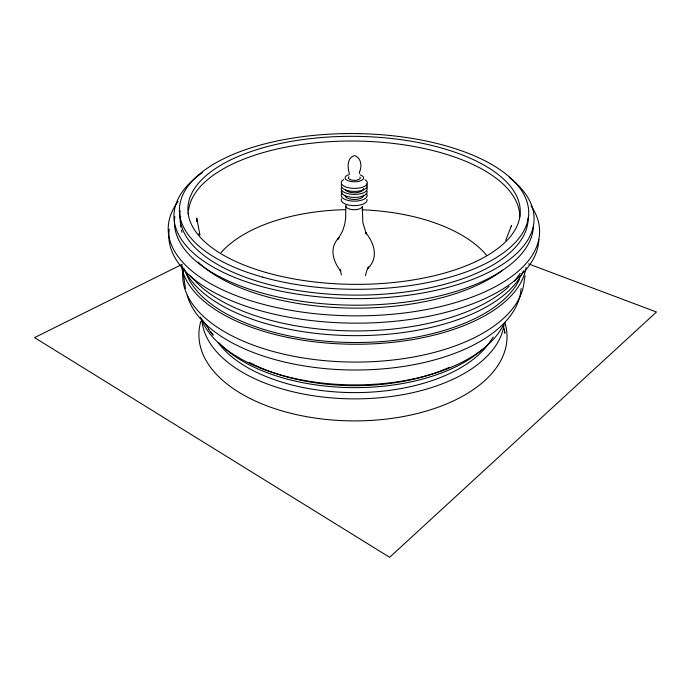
<?xml version="1.0" encoding="UTF-8"?>
<svg xmlns="http://www.w3.org/2000/svg" width="691" height="691" viewBox="0 0 691 691"><rect width="100%" height="100%" fill="white"/><g stroke="black" fill="none" stroke-linecap="round" stroke-linejoin="round"><path stroke-width="1.04" d="M345.785 206.229L345.664 218.149L344.74 224.299L342.546 231.07L337.916 239.259L339.238 237.367C328.795 247.49 332.803 261.172 340.801 271.2L340.084 269.464L341.423 274.914M362.404 206.747L362.81 222.424L366.299 233.895L365.565 232.401C374.289 243.085 379.117 257.968 367.431 268.79L368.588 266.899L366.886 270.233L365.461 275.614M349.361 173.916C347.703 167.524 346.441 158.265 354.543 155.501C361.609 158.058 362.049 166.609 359.372 172.5L359.424 171.955L359.398 173.622M196.685 221.656L196.754 218.019L199.932 234.992M525.169 275.649L524.244 280.071A170.832 85.649 0.5 0 1 345.828 361.937A170.832 85.649 0.5 0 1 182.968 270.164M511.219 226.579L511.582 225.396L505.717 240.39M493.322 337.07L490.955 340.24A145.248 77.807 0.5 0 1 357.653 392.592A145.248 77.807 0.5 0 1 218.451 343.064M182.277 264.256L34.55 337.605L389.638 557.3L656.45 312.012L528.46 263.876M189.265 275.148L199.621 285.435A174.037 82.998 0.5 0 0 355.122 330.929A174.037 82.998 0.5 0 0 509.12 286.35M208.406 329.184L213.199 335.195L210.755 331.758M200.364 317.143L204.035 322.3M205.253 324.019L208.924 329.175M198.801 233.757L199.474 234.802M504.085 328.104L504.879 333.243L504.361 329.581M182.13 265.733L185.473 288.493M509.129 177.345A180.092 81.158 0.5 0 1 468.368 280.978A180.092 81.158 0.5 0 1 234.258 277.272A180.092 81.158 0.5 0 1 202.601 172.5M188.289 214.426A165.736 74.55 0.5 0 1 188.358 212.362M188.548 210.314A165.736 74.55 0.5 0 1 359.087 141.102A165.736 74.55 0.5 0 1 519.744 217.181M221.094 252.586A144.721 73.617 0.5 0 1 345.69 209.667M361.911 209.796A144.721 73.617 0.5 0 1 486.732 255.437M364.917 179.686A13.034 5.554 0.5 0 1 363 187.036A13.034 5.554 0.5 0 1 345.612 186.907A13.034 5.554 0.5 0 1 343.703 179.53M360.279 174.909A9.277 3.913 0.5 0 1 360.918 180.688A9.277 3.913 0.5 0 1 347.236 180.334A9.277 3.913 0.5 0 1 349.067 174.624M531.068 205.788A185.698 85.632 0.5 0 1 351.564 315.83A185.698 85.632 0.5 0 1 178.174 201.323M366.316 193.592A12.948 5.658 0.5 0 1 353.628 201.141A12.948 5.658 0.5 0 1 342.52 192.962M366.42 186.933A12.991 5.606 0.5 0 1 355.381 194.404A12.991 5.606 0.5 0 1 341.484 187.684M366.463 183.953A13.008 5.58 0.5 0 1 355.407 191.398A13.008 5.58 0.5 0 1 341.492 184.704M359.942 177.026A5.96 2.514 0.5 0 1 354.086 180.368A5.96 2.514 0.5 0 1 348.964 176.741M528.174 217.907A174.167 78.428 0.5 0 1 348.566 295.04A174.167 78.428 0.5 0 1 180.187 210.582M367.016 199.457A12.913 5.692 0.5 0 1 353.593 205.607A12.913 5.692 0.5 0 1 341.466 198.775M363.345 195.147A9.19 4.016 0.5 0 1 354.993 199.466A9.19 4.016 0.5 0 1 345.034 195.717M367.137 191.329A12.974 5.632 0.5 0 1 353.662 197.41A12.974 5.632 0.5 0 1 341.484 190.656M363.44 188.47A9.225 3.982 0.5 0 1 356.254 192.677A9.225 3.982 0.5 0 1 345.56 190.051M504.871 322.395A154.067 85.2 0.5 0 1 353.74 420.905A154.067 85.2 0.5 0 1 200.822 321.384M526.032 267.538A172.905 84.25 0.5 0 1 354.25 344.248A172.905 84.25 0.5 0 1 181.327 265.836M519.494 279.311A170.202 82.903 0.5 0 1 347.72 342.425A170.202 82.903 0.5 0 1 185.525 271.433M523.484 270.803A173.64 83.447 0.5 0 1 353.222 335.645A173.64 83.447 0.5 0 1 183.72 268.073M538.85 239.527A185.05 86.366 0.5 0 1 345.595 323.008A185.05 86.366 0.5 0 1 169.269 229.317M533.426 226.423A179.522 81.806 0.5 0 1 345.975 305.059A179.522 81.806 0.5 0 1 174.84 216.672M362.334 206.669A8.344 3.723 0.5 0 1 352.652 209.649A8.344 3.723 0.5 0 1 345.897 205.262M504.136 324.148A151.381 81.383 0.5 0 1 352.09 398.854A151.381 81.383 0.5 0 1 201.997 321.16M503.126 325.556A155.242 81.547 0.5 0 1 349.879 384.852A155.242 81.547 0.5 0 1 201.763 320.209M521.066 288.536A167.74 85.313 0.5 0 1 362.136 369.953A167.74 85.313 0.5 0 1 187.244 295.212M520.124 273.377A174.037 82.998 0.5 0 1 514.268 281.064M502.599 270.241A173.078 79.681 0.5 0 1 346.39 307.996A173.078 79.681 0.5 0 1 198.084 262.053M481.834 349.853A149.982 79.448 0.5 0 1 347.651 387.547A149.982 79.448 0.5 0 1 219.22 343.038M449.547 367.267A147.088 77.893 0.5 0 1 249.347 362.291M181.992 232.271A173.622 79.059 0.5 0 1 181.413 230.146M180.774 226.95A173.622 79.059 0.5 0 1 180.506 224.825M180.368 222.718A173.622 79.059 0.5 0 1 180.351 220.619M180.455 218.537A173.622 79.059 0.5 0 1 180.679 216.482M262.839 277.195A174.65 77.858 0.5 0 0 528.65 214.676A174.65 77.858 0.5 0 0 270.682 142.432A174.65 77.858 0.5 0 0 262.839 277.195M266.251 272.565A166.194 74.015 0.5 0 0 520.168 213.96A166.194 74.015 0.5 0 0 275.787 144.505A166.194 74.015 0.5 0 0 266.251 272.565"/></g></svg>
